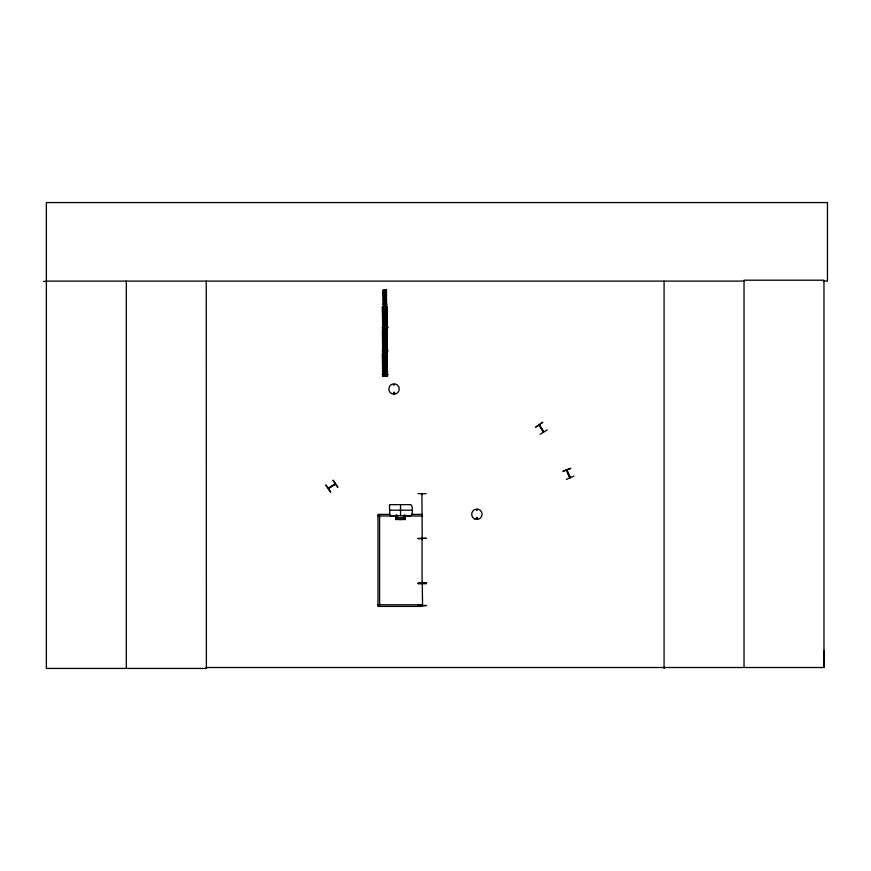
<?xml version="1.0" encoding="UTF-8"?>
<svg xmlns="http://www.w3.org/2000/svg" width="871" height="871" viewBox="0 0 871 871"><rect width="100%" height="100%" fill="white"/><g stroke="black" fill="none" stroke-linecap="round" stroke-linejoin="round"><path stroke-width="1.31" d="M823.378 281.104L827.45 281.104L827.45 202.573L46.359 202.573L46.359 668.427L206.383 668.427L206.275 667.513L823.977 667.513L824.097 650.67M329.14 488.239L328.247 488.326L335.215 484.134M421.847 537.461L422.217 538.3L421.923 493.726L421.847 494.478M422.021 539.585L422.076 538.714M422.087 583.276L422.076 582.351L422.413 583.254M422.413 583.102L422.37 582.438M393.583 384.71L394.432 384.481L393.834 385.069M394.813 393.126C393.42 390.23 392.995 395.129 394.683 393.3M476.426 509.96C477.929 508.533 476.622 511.691 476.589 509.666M476.317 518.169C477.809 516.459 477.145 519.856 476.404 518.299M422.032 582.525L422.076 583.189L422.076 538.801M422.25 583.254L422.566 605.443M385.352 352.156L385.298 351.274M539.715 425.777L539.563 424.841L539.987 425.581M543.134 431.483L543.482 432.147L539.105 425.015M539.574 424.917L543.754 431.874L543.45 431.287M393.55 392.636C393.899 395.009 395.282 391.297 393.561 392.788M477.58 518.572C477.112 515.197 475.043 520.477 477.602 518.365M566.76 470.198L569.972 477.733M328.247 488.326L335.139 483.808M334.486 484.189L334.943 483.83M335.193 484.222L328.356 488.696M325.983 485.103L330.61 492.017M333.288 480.215L337.883 487.15M543.439 432.07L539.28 425.059M547.238 429.86L540.183 434.281M570.657 468.358L562.862 471.298L570.679 468.402M566.477 470.307L567.108 470.155M574 476.045L566.39 479.409M404.525 517.167L403.502 517.592A6.892 6.119 0 0 1 402.794 517.853M384.808 304.491L384.938 304.992M384.797 328.9L385.352 328.868L384.895 327.823M384.797 352.134L385.287 352.156M384.797 375.728L385.363 375.717L384.971 374.65M386.593 305.155L383.382 305.198L383.229 290.163L386.43 290.119L386.528 305.155M383.458 291.687L386.234 291.654M383.469 292.7L386.245 292.678M383.48 294.235L386.256 294.202M383.49 295.585L386.267 295.552M383.512 297.109L386.289 297.087M383.588 303.663L386.365 303.631M383.131 304.099L386.833 304.055M383.131 304.208L386.833 304.164M387.225 306.614L382.413 306.69L382.685 329.238L387.475 329.162L387.225 306.614L387.366 329.162M382.761 308.976L386.931 308.933M382.783 310.501L386.942 310.457M382.805 312.787L386.964 312.743M382.826 314.823L386.985 314.779M382.848 317.109L387.007 317.066M382.957 326.919L387.127 326.875M382.271 327.594L387.824 327.529M382.271 327.768L387.824 327.703M382.761 332.21L386.931 332.167M382.783 333.735L386.942 333.691M382.805 336.032L386.964 335.977M382.826 338.057L386.985 338.013M382.848 340.343L387.007 340.3M382.957 350.164L387.127 350.12M382.271 350.828L387.824 350.773M382.271 351.002L387.824 350.937M384.721 351.22L385.374 351.22M384.732 352.461L385.385 352.461M387.225 353.441L382.413 353.517L382.663 376.054L387.475 375.989L387.203 353.441L387.366 375.989M382.761 355.793L386.931 355.749M382.783 357.328L386.942 357.284M382.805 359.614L386.964 359.571M382.826 361.65L386.985 361.596M382.848 363.936L387.007 363.893M382.957 373.746L387.127 373.703M382.271 374.41L387.824 374.356M382.271 374.584L387.824 374.53M384.732 376.054L385.385 376.043M417.906 493.639L426.235 493.705M426.235 538.267L418.058 538.681M417.906 538.441L426.235 538.387M418.069 583.418L426.387 583.363M418.069 583.722L426.387 583.712M418.232 605.519L426.561 605.541L421.804 605.715M43.55 281.431L46.359 281.42M46.359 281.104L744.03 281.104M389.435 510.199L411.635 510.199M390.088 514.38L377.981 514.38L377.981 606.401L422.381 606.401L422.381 604.79L377.981 604.79M411.613 514.38L422.381 514.38L422.381 515.991L404.863 516.046M377.981 515.991L396.817 515.991M396.196 518.604L396.545 518.626A11.813 10.496 0 0 0 404.525 518.626L404.863 518.604M396.196 519.247L398.428 519.497A12.281 10.898 0 0 0 402.631 519.497L404.863 519.247M567.097 470.057L570.287 477.471M396.545 517.167L397.557 517.592A6.892 6.119 0 0 0 398.265 517.853M422.217 493.726L422.217 494.565M422.37 538.703L422.37 539.541M332.994 480.4L337.621 487.325M325.961 485.114L330.566 492.05M566.553 470.166L569.972 477.82M566.433 470.22L569.776 477.896M386.942 306.625L387.149 329.162M386.68 306.625L386.92 329.173M386.572 306.625L386.822 329.173M386.245 290.119L386.376 305.155M386.321 306.625L386.659 329.173M386.593 329.859L386.822 352.407M386.942 353.441L387.149 375.989M386.06 290.119L386.158 305.155L385.82 290.119M386.376 329.173L386.136 306.625L386.289 329.173M386.648 352.407L386.419 329.869L386.561 352.407M386.68 353.452L386.92 375.989M386.572 353.452L386.822 375.989M385.701 290.119L385.809 305.155M385.951 314.594L385.809 309.281L385.853 314.594M385.984 317.24L386.005 326.527L385.875 317.24M386.136 329.869L386.289 352.417M386.397 353.452L386.561 376M385.526 290.13L385.635 305.166M385.951 337.828L385.864 329.869L385.875 337.828M385.984 340.485L386.093 351.089M386.376 376L386.136 353.452L386.289 376M385.418 305.166L384.568 305.177M385.701 329.184L384.427 329.194M385.875 340.485L386.016 351.089M385.777 354.78L385.875 361.411M385.897 364.067L386.093 374.672M385.701 352.417L384.427 352.428M385.701 376L384.427 376.022M384.351 305.188L384.198 290.152L384.165 305.188M383.773 290.152L383.991 305.188M383.643 290.163L383.926 305.198M383.904 309.325L383.991 326.571M383.436 290.163L383.578 305.198M383.588 306.679L383.839 329.216L383.512 306.679M383.893 331.241L383.948 337.872L383.795 331.241M383.294 290.163L383.403 305.198M383.273 309.336L383.578 329.227L383.077 309.336M383.588 329.913L383.795 352.461M383.795 354.824L383.969 361.454M383.893 364.111L384.111 374.715M383.349 331.241L383.578 352.461L383.262 331.241M383.588 353.506L383.839 376.043L383.512 353.506M383 309.336L383.218 329.227M382.739 306.69L383.022 329.227M383.088 331.252L383.218 352.461M383.349 354.835L383.49 376.043M382.521 306.69L382.761 329.227M382.783 329.924L383.022 352.472L382.707 329.924M383.088 354.835L383.294 376.054L382.979 354.835M382.739 353.506L383.022 376.054M382.521 353.517L382.761 376.054M823.977 667.513L823.977 280.201L744.03 280.201L744.03 667.513M664.072 281.104L664.072 668.427M404.928 515.011L404.863 519.856L404.525 515.099M404.699 517.984L404.699 519.247M400.529 504.647L400.529 515.741M396.664 515.066L396.664 517.984M396.545 515.066L396.196 519.856L396.142 515.011M396.37 517.984L396.37 519.247M379.604 515.991L379.604 604.79M206.264 281.104L206.383 668.427M126.317 281.104L126.317 668.427M404.525 516.557A6.424 5.705 0 0 1 396.545 516.557M384.296 296.184C385.069 298.524 386.103 294.496 384.296 296.184M384.024 315.716C385.189 319.232 386.746 313.19 384.024 315.716M384.024 338.95C385.189 342.466 386.746 336.424 384.024 338.95M384.024 362.532C385.189 366.06 386.746 360.017 384.024 362.532M389.457 505.245L389.838 515.632L410.818 515.741C412.93 515.066 412.93 505.322 410.818 504.647L390.241 504.647L389.457 505.245M542.677 422.348L535.807 427.073L542.677 422.348M385.374 327.942L384.721 327.953L385.374 327.975M387.225 329.859L382.413 329.924L382.663 352.472L387.475 352.396L387.127 329.859M385.374 374.77L384.721 374.77L385.374 374.802M426.55 582.993L418.232 583.232L426.55 582.971M387.181 352.407L386.942 329.859L387.149 352.407M384.111 351.133L383.98 340.517L384.013 351.133M391.438 393.529A5.193 5.193 0 0 0 399.234 389.032A5.193 5.193 0 0 0 391.438 384.536A5.193 5.193 0 0 0 391.438 393.529M474.281 518.789A5.204 5.204 0 0 0 482.088 514.282A5.204 5.204 0 0 0 474.281 509.775A5.204 5.204 0 0 0 474.281 518.789"/></g></svg>
